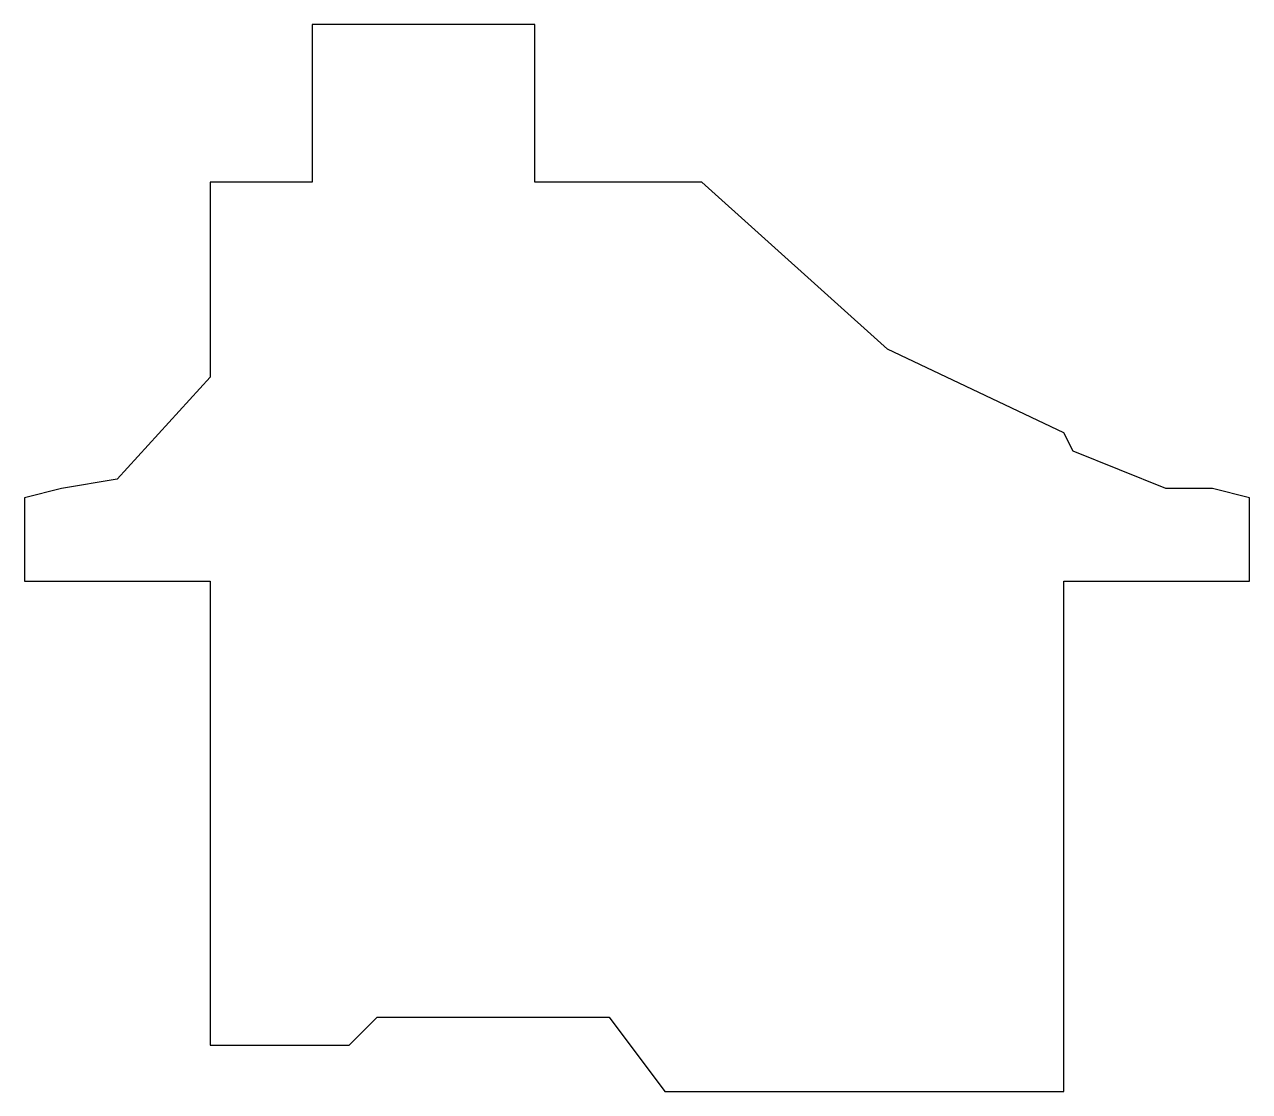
# Model space of a CAD drawing. Extents: x -1.07 to 2.23, y -2.55 to 0.32.
import ezdxf

# ---------------------------------------------------------------- set-up
doc = ezdxf.new("R2010")
doc.units = 0
doc.layers.add('Layer_1', color=7, linetype='CONTINUOUS')

msp = doc.modelspace()

# ---------------------------------------------------------------- linework, layer by layer
at = {"layer": 'Layer_1', "color": 1}
msp.add_lwpolyline([(-0.574997, -1.175002), (-0.575, -2.425001), (-0.2, -2.425001), (-0.124999, -2.350001), (0.500002, -2.350001), (0.650003, -2.55), (1.725001, -2.55), (1.725001, -1.175002), (2.225003, -1.175002), (2.225003, -0.950004), (2.125001, -0.925001), (2.000002, -0.925001), (1.750001, -0.825002), (1.725001, -0.775), (1.250002, -0.550002), (0.750003, -0.100001), (0.300002, -0.100001), (0.299999, 0.324997), (-0.299999, 0.324997), (-0.299997, -0.100001), (-0.574997, -0.100001), (-0.574997, -0.625002), (-0.824998, -0.900002), (-0.974999, -0.925001), (-1.074999, -0.950004), (-1.074999, -1.175002), (-0.574997, -1.175002)], close=True, dxfattribs=at)

doc.saveas('drawing.dxf')
